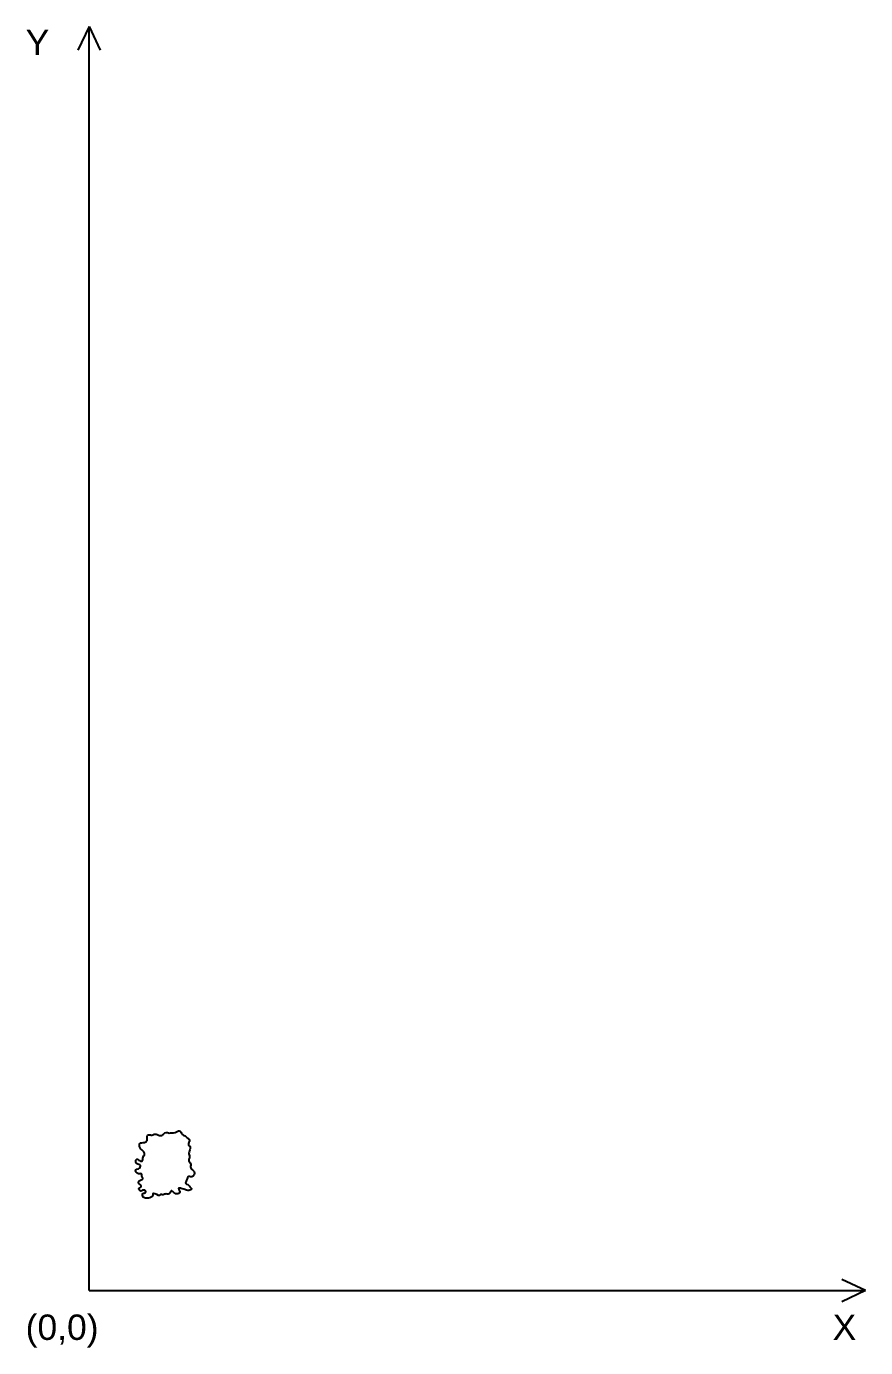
# Model space of a CAD drawing. Header units: millimetres. Extents: x -8188 to 98880, y -7528 to 160952.
import ezdxf

# ---------------------------------------------------------------- set-up
doc = ezdxf.new("R2010")
doc.units = ezdxf.units.MM
doc.layers.add('water', color=130, linetype='Continuous')
doc.layers.add('坐标系', color=7, linetype='Continuous')
doc.styles.get("Standard").update_dxf_attribs({"font": 'arial.ttf'})

msp = doc.modelspace()

# ---------------------------------------------------------------- linework, layer by layer
at = {"layer": 'water'}
msp.add_open_spline([(11946, 19534), (11816, 19593), (11596, 19693), (11522, 20083), (11077, 20144), (10807, 19813), (10399, 19891), (10072, 19792), (9776, 19918), (9398, 19900), (9182, 19459), (8694, 19517), (8398, 19715), (8063, 19700), (7791, 19490), (7522, 19656), (7187, 19586), (7201, 19213), (7261, 18840), (6830, 18533), (6200, 18666), (6214, 18087), (6425, 17717), (6822, 17540), (6958, 17073), (6623, 16779), (6702, 16098), (6197, 16336), (5944, 16578), (5700, 16303), (5788, 15790), (6433, 15863), (6341, 15433), (6112, 15249), (5572, 15203), (5983, 14445), (6593, 14771), (6501, 14301), (6806, 13983), (6404, 13839), (6137, 13762), (6032, 13382), (6389, 13298), (6526, 12876), (5992, 12822), (6388, 12265), (6644, 12597), (7037, 12576), (7059, 12134), (6504, 12247), (6693, 11451), (7295, 11519), (7718, 11620), (7981, 11831), (7895, 12336), (8456, 11913), (8828, 11818), (8921, 12065), (9241, 11844), (9546, 12150), (9989, 11973), (10167, 12254), (10335, 12619), (10707, 12022), (11182, 12041), (11510, 12374), (10914, 12968), (11790, 12706), (12129, 12603), (12387, 12464), (12629, 12555), (13011, 12669), (12618, 13002), (12473, 13265), (12018, 13375), (12287, 13856), (12438, 14409), (13086, 14057), (13429, 14994), (12831, 15158), (12736, 15563), (12852, 15968), (12386, 16342), (12757, 16814), (12448, 17217), (12676, 17631), (12804, 18076), (12381, 18320), (12619, 18669), (12638, 19071), (12232, 19198), (12097, 19472), (11947, 19533), (11946, 19534)], degree=3, knots=[0, 0, 0, 0, 405.3638483, 681.3257361, 1054.6915968, 1446.0787021, 1836.8344497, 2193.1655935, 2433.1920914, 2784.8761987, 3200.7892825, 3695.6747209, 4006.0249554, 4268.2709702, 4654.8875667, 4885.1919604, 5149.2326803, 5491.7712386, 5823.5596581, 6242.719167, 6857.2926945, 7247.9088271, 7614.8481739, 8133.7858753, 8467.7617405, 8857.1765462, 9399.1090925, 9818.5682967, 10095.5934303, 10281.0883587, 10737.6113908, 11274.1076044, 11495.1272456, 11808.7416316, 12156.8306447, 12770.6819765, 13185.2989749, 13474.2281512, 13832.3514273, 14177.8112411, 14399.7627808, 14699.9146435, 15019.110213, 15330.6258103, 15633.4388973, 16070.6092629, 16324.1049958, 16689.9247523, 16917.6501772, 17279.5738619, 17750.1818482, 18421.2866347, 18775.8820155, 19119.1384828, 19294.3496312, 20031.2819715, 20185.1690052, 20340.5505004, 20621.2143702, 20984.1109594, 21460.1514015, 21719.8205046, 21920.4885225, 22462.7600395, 22981.7995827, 23208.3822532, 23682.8472266, 24378.722903, 24606.3939477, 24893.0563524, 25161.8489726, 25416.8375849, 25782.6973429, 26180.618596, 26453.6487337, 26890.7820661, 27448.417301, 27816.3064199, 28566.7649699, 29076.5111289, 29310.3470928, 29740.6954266, 30255.2487539, 30673.6554576, 31180.4328702, 31459.7381528, 32062.9757903, 32241.9582032, 32733.6030199, 33001.3345125, 33322.6270103, 33825.0258084, 33843.5309302, 33843.5309302, 33843.5309302, 33843.5309302], dxfattribs=at)
at = {"layer": '坐标系'}
for points in [[(-198, 160952), (-1629, 157910)], [(-198, -268), (-198, 160952)], [(-198, 160952), (1234, 157910)], [(98880, -268), (95839, 1163)], [(-198, -268), (98880, -268)], [(98880, -268), (95839, -1699)]]:
    msp.add_lwpolyline(points, dxfattribs=at)

# ---------------------------------------------------------------- texts
at = {"layer": '坐标系', "lineweight": 53}
for s, height, p in [('Y', 3240, (-8287, 157296)), ('(0,0)', 3240.5, (-8287, -6553)), ('X', 3240, (94674, -6553))]:
    msp.add_text(s, height=height, dxfattribs=at).set_placement(p)

doc.saveas('drawing.dxf')
